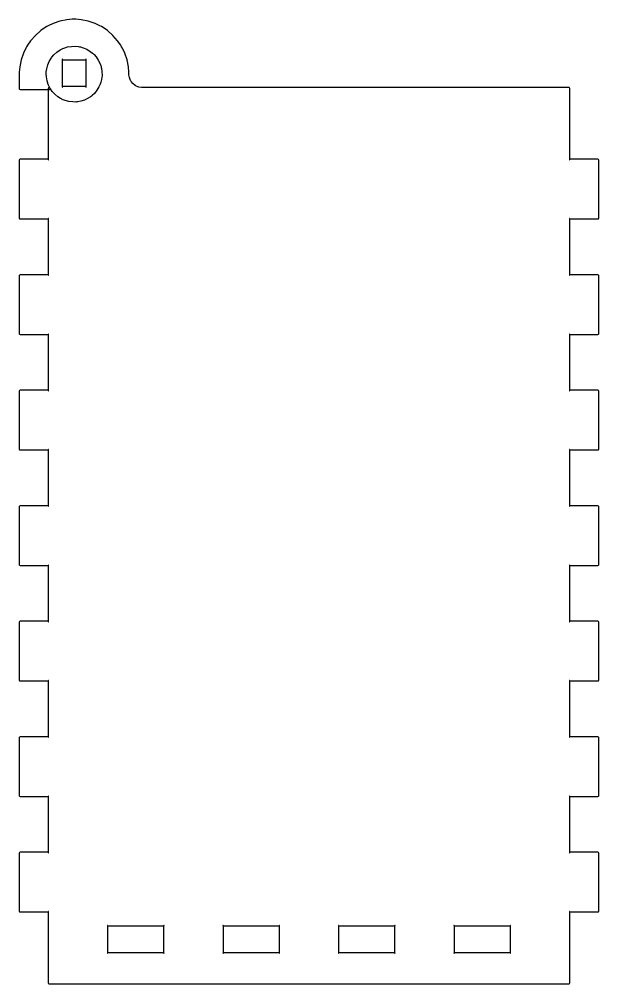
# Model space of a CAD drawing. Extents: x -1 to 239, y 10 to 330.
# Drawn here: x 121.7 to 181.9, y 21.7 to 121.9 of the extents above; entities that cross this region are included whole.
import ezdxf

# ---------------------------------------------------------------- set-up
doc = ezdxf.new("R2010")
doc.units = 0

msp = doc.modelspace()

# ---------------------------------------------------------------- linework, layer by layer
for p, q in [((125.217842, 121.467221), (124.709843, 121.230221)), ((125.921841, 121.707221), (125.217842, 121.467221)), ((126.65284, 121.852221), (125.921841, 121.707221)), ((127.21084, 121.90022), (126.65284, 121.852221)), ((127.39784, 121.90022), (127.21084, 121.90022)), ((127.583839, 121.90022), (127.39784, 121.90022)), ((128.141838, 121.852221), (127.583839, 121.90022)), ((128.872838, 121.707221), (128.141838, 121.852221)), ((129.576837, 121.467221), (128.872838, 121.707221)), ((130.084836, 121.230221), (129.576837, 121.467221)), ((123.926844, 120.722222), (123.368844, 120.231223)), ((124.386843, 121.044222), (123.926844, 120.722222)), ((124.548843, 121.136221), (124.386843, 121.044222)), ((124.709843, 121.230221), (124.548843, 121.136221)), ((130.246836, 121.136221), (130.084836, 121.230221)), ((130.405836, 121.044222), (130.246836, 121.136221)), ((130.866835, 120.722222), (130.405836, 121.044222)), ((131.425834, 120.231223), (130.866835, 120.722222)), ((122.877845, 119.673224), (122.555846, 119.213224)), ((123.368844, 120.231223), (122.877845, 119.673224)), ((131.916834, 119.673224), (131.425834, 120.231223)), ((132.238833, 119.213224), (131.916834, 119.673224)), ((122.132846, 118.382225), (121.892846, 117.677226)), ((122.369846, 118.890224), (122.132846, 118.382225)), ((122.463846, 119.052224), (122.369846, 118.890224)), ((122.555846, 119.213224), (122.463846, 119.052224)), ((125.299842, 118.204225), (125.604842, 118.482225)), ((125.604842, 118.482225), (125.946841, 118.714225)), ((125.946841, 118.714225), (126.223841, 118.857224)), ((126.223841, 118.857224), (126.320841, 118.894225)), ((126.320841, 118.894225), (126.415841, 118.933224)), ((126.415841, 118.933224), (126.71484, 119.021224)), ((126.71484, 119.021224), (127.12084, 119.090224)), ((127.12084, 119.090224), (127.534839, 119.100224)), ((127.534839, 119.100224), (127.844839, 119.070224)), ((127.844839, 119.070224), (127.946839, 119.050224)), ((127.946839, 119.050224), (128.046839, 119.031224)), ((128.046839, 119.031224), (128.345838, 118.943224)), ((128.345838, 118.943224), (128.726838, 118.780224)), ((128.726838, 118.780224), (129.077837, 118.565225)), ((129.077837, 118.565225), (129.322837, 118.372225)), ((129.322837, 118.372225), (129.398837, 118.300225)), ((129.398837, 118.300225), (129.473837, 118.230225)), ((132.332833, 119.052224), (132.238833, 119.213224)), ((132.424833, 118.890224), (132.332833, 119.052224)), ((132.661833, 118.382225), (132.424833, 118.890224)), ((132.901833, 117.677226), (132.661833, 118.382225)), ((121.892846, 117.677226), (121.747847, 116.947227)), ((124.656843, 117.151227), (124.819843, 117.530226)), ((124.819843, 117.530226), (124.975842, 117.800226)), ((124.975842, 117.800226), (125.035843, 117.884226)), ((125.035843, 117.884226), (125.095843, 117.968226)), ((125.095843, 117.968226), (125.299842, 118.204225)), ((126.160841, 117.740226), (126.156841, 117.718226)), ((126.156841, 117.718226), (126.187841, 117.703226)), ((126.183841, 117.745226), (126.160841, 117.740226)), ((126.198841, 117.713226), (126.183841, 117.745226)), ((126.187841, 117.703226), (126.198841, 117.703226)), ((126.198841, 117.703226), (126.198841, 117.713226)), ((126.198841, 114.90223), (126.198841, 117.703226)), ((126.198841, 117.703226), (127.39784, 117.703226)), ((127.39784, 117.703226), (128.596838, 117.703226)), ((127.39784, 117.703226), (127.39784, 117.703226)), ((128.610838, 117.745226), (128.596838, 117.713226)), ((128.596838, 117.713226), (128.596838, 117.703226)), ((128.596838, 117.703226), (128.606838, 117.703226)), ((128.596838, 117.703226), (128.596838, 114.90223)), ((128.606838, 117.703226), (128.638838, 117.718226)), ((128.633838, 117.740226), (128.610838, 117.745226)), ((128.638838, 117.718226), (128.633838, 117.740226)), ((129.473837, 118.230225), (129.677837, 117.995225)), ((129.677837, 117.995225), (129.908836, 117.653226)), ((129.908836, 117.653226), (130.089836, 117.281227)), ((130.089836, 117.281227), (130.191836, 116.986227)), ((133.046832, 116.947227), (132.901833, 117.677226)), ((121.747847, 116.947227), (121.699847, 116.389228)), ((121.699847, 116.389228), (121.699847, 116.202228)), ((124.495843, 116.237228), (124.501843, 116.339228)), ((124.510843, 115.926228), (124.495843, 116.237228)), ((124.501843, 116.339228), (124.505843, 116.443228)), ((124.505843, 116.443228), (124.549843, 116.751227)), ((124.549843, 116.751227), (124.656843, 117.151227)), ((130.191836, 116.986227), (130.215836, 116.885227)), ((130.215836, 116.885227), (130.239836, 116.786227)), ((130.239836, 116.786227), (130.283836, 116.477227)), ((130.283836, 116.477227), (130.293836, 116.064228)), ((133.095832, 116.389228), (133.046832, 116.947227)), ((133.095832, 116.202228), (133.095832, 116.389228)), ((121.699847, 116.202228), (121.699847, 114.70323)), ((124.579843, 115.518229), (124.510843, 115.926228)), ((124.703843, 115.125229), (124.579843, 115.518229)), ((130.138836, 115.254229), (130.104836, 115.157229)), ((130.171836, 115.351229), (130.138836, 115.254229)), ((130.244836, 115.655229), (130.171836, 115.351229)), ((130.293836, 116.064228), (130.244836, 115.655229)), ((133.095832, 116.112228), (133.095832, 116.202228)), ((133.142832, 115.841228), (133.095832, 116.112228)), ((133.251832, 115.556229), (133.142832, 115.841228)), ((133.283832, 115.502229), (133.251832, 115.556229)), ((133.313832, 115.449229), (133.283832, 115.502229)), ((133.505832, 115.212229), (133.313832, 115.449229)), ((121.699847, 114.70323), (121.699847, 114.68623)), ((121.699847, 114.68623), (121.728847, 114.63223)), ((121.728847, 114.63223), (121.782847, 114.60223)), ((121.782847, 114.60223), (121.800846, 114.60223)), ((121.800846, 114.60223), (124.800843, 114.60223)), ((124.728843, 114.773229), (124.699843, 114.72023)), ((124.699843, 114.72023), (124.699843, 114.70323)), ((124.699843, 114.70323), (124.699843, 107.351239)), ((124.833843, 114.84223), (124.703843, 115.125229)), ((124.782843, 114.80223), (124.728843, 114.773229)), ((124.800843, 114.80223), (124.782843, 114.80223)), ((124.819843, 114.80223), (124.800843, 114.80223)), ((124.800843, 114.60223), (124.812843, 114.60223)), ((124.812843, 114.60223), (124.845843, 114.61423)), ((124.881843, 114.76023), (124.819843, 114.80223)), ((124.885843, 114.752229), (124.833843, 114.84223)), ((124.845843, 114.61423), (124.849843, 114.61623)), ((124.849843, 114.61623), (124.852843, 114.61823)), ((124.852843, 114.61823), (124.882843, 114.64923)), ((124.885843, 114.752229), (124.881843, 114.76023)), ((124.882843, 114.64923), (124.885843, 114.65123)), ((124.887843, 114.74923), (124.885843, 114.752229)), ((124.936843, 114.66423), (124.885843, 114.752229)), ((124.885843, 114.65123), (124.887843, 114.65623)), ((124.899843, 114.71523), (124.887843, 114.74923)), ((124.887843, 114.65623), (124.899843, 114.69123)), ((124.899843, 114.70323), (124.899843, 114.71523)), ((124.899843, 114.69123), (124.899843, 114.70323)), ((125.117842, 114.40923), (124.936843, 114.66423)), ((125.395842, 114.104231), (125.117842, 114.40923)), ((126.187841, 114.90223), (126.156841, 114.888229)), ((126.156841, 114.888229), (126.160841, 114.865229)), ((126.160841, 114.865229), (126.183841, 114.861229)), ((126.183841, 114.861229), (126.198841, 114.893229)), ((126.198841, 114.90223), (126.187841, 114.90223)), ((128.596838, 114.90223), (126.198841, 114.90223)), ((126.198841, 114.893229), (126.198841, 114.90223)), ((128.596838, 114.90223), (128.596838, 114.893229)), ((128.606838, 114.90223), (128.596838, 114.90223)), ((128.596838, 114.893229), (128.610838, 114.861229)), ((128.638838, 114.888229), (128.606838, 114.90223)), ((128.610838, 114.861229), (128.633838, 114.865229)), ((128.633838, 114.865229), (128.638838, 114.888229)), ((129.759837, 114.52023), (129.496837, 114.20223)), ((129.974836, 114.873229), (129.759837, 114.52023)), ((130.104836, 115.157229), (129.974836, 114.873229)), ((133.742831, 115.021229), (133.505832, 115.212229)), ((133.796831, 114.989229), (133.742831, 115.021229)), ((133.848831, 114.959229), (133.796831, 114.989229)), ((134.132831, 114.850229), (133.848831, 114.959229)), ((134.405831, 114.80223), (134.132831, 114.850229)), ((134.496831, 114.80223), (134.405831, 114.80223)), ((178.799775, 114.80223), (134.496831, 114.80223)), ((178.816775, 114.80223), (178.799775, 114.80223)), ((178.870775, 114.773229), (178.816775, 114.80223)), ((178.899775, 114.72023), (178.870775, 114.773229)), ((178.899775, 114.70323), (178.899775, 114.72023)), ((178.899775, 107.351239), (178.899775, 114.70323)), ((125.713842, 113.841231), (125.395842, 114.104231)), ((125.977841, 113.673231), (125.713842, 113.841231)), ((126.069841, 113.625231), (125.977841, 113.673231)), ((126.160841, 113.578231), (126.069841, 113.625231)), ((126.449841, 113.462231), (126.160841, 113.578231)), ((126.84784, 113.355231), (126.449841, 113.462231)), ((127.25784, 113.307231), (126.84784, 113.355231)), ((127.569839, 113.305231), (127.25784, 113.307231)), ((127.673839, 113.315231), (127.569839, 113.305231)), ((127.775839, 113.326231), (127.673839, 113.315231)), ((128.082839, 113.385231), (127.775839, 113.326231)), ((128.475838, 113.510231), (128.082839, 113.385231)), ((128.845838, 113.691231), (128.475838, 113.510231)), ((129.109837, 113.859231), (128.845838, 113.691231)), ((129.190837, 113.923231), (129.109837, 113.859231)), ((129.270837, 113.987231), (129.190837, 113.923231)), ((129.496837, 114.20223), (129.270837, 113.987231)), ((121.728847, 107.322239), (121.699847, 107.269239)), ((121.699847, 107.269239), (121.699847, 107.251239)), ((121.699847, 107.251239), (121.699847, 101.251247)), ((121.782847, 107.351239), (121.728847, 107.322239)), ((121.800846, 107.351239), (121.782847, 107.351239)), ((124.699843, 107.351239), (121.800846, 107.351239)), ((124.699843, 107.351239), (124.699843, 107.341239)), ((124.709843, 107.351239), (124.699843, 107.351239)), ((124.699843, 107.341239), (124.713843, 107.309239)), ((124.741843, 107.337239), (124.709843, 107.351239)), ((124.713843, 107.309239), (124.736843, 107.313239)), ((124.736843, 107.313239), (124.741843, 107.337239)), ((178.888775, 107.351239), (178.856775, 107.337239)), ((178.856775, 107.337239), (178.862775, 107.313239)), ((178.862775, 107.313239), (178.883775, 107.309239)), ((178.883775, 107.309239), (178.899775, 107.341239)), ((178.899775, 107.351239), (178.888775, 107.351239)), ((181.800771, 107.351239), (178.899775, 107.351239)), ((178.899775, 107.341239), (178.899775, 107.351239)), ((181.816771, 107.351239), (181.800771, 107.351239)), ((181.870771, 107.322239), (181.816771, 107.351239)), ((181.899771, 107.269239), (181.870771, 107.322239)), ((181.899771, 107.251239), (181.899771, 107.269239)), ((181.899771, 101.251247), (181.899771, 107.251239)), ((121.699847, 101.251247), (121.699847, 101.235247)), ((121.699847, 101.235247), (121.728847, 101.181247)), ((181.870771, 101.181247), (181.899771, 101.235247)), ((181.899771, 101.235247), (181.899771, 101.251247)), ((121.728847, 101.181247), (121.782847, 101.151247)), ((121.782847, 101.151247), (121.800846, 101.151247)), ((121.800846, 101.151247), (124.699843, 101.151247)), ((124.713843, 101.194247), (124.699843, 101.162247)), ((124.699843, 101.162247), (124.699843, 101.151247)), ((124.699843, 101.151247), (124.709843, 101.151247)), ((124.699843, 101.151247), (124.699843, 95.350754)), ((124.709843, 101.151247), (124.741843, 101.166247)), ((124.736843, 101.189247), (124.713843, 101.194247)), ((124.741843, 101.166247), (124.736843, 101.189247)), ((178.862775, 101.189247), (178.856775, 101.166247)), ((178.856775, 101.166247), (178.888775, 101.151247)), ((178.883775, 101.194247), (178.862775, 101.189247)), ((178.899775, 101.162247), (178.883775, 101.194247)), ((178.888775, 101.151247), (178.899775, 101.151247)), ((178.899775, 101.151247), (178.899775, 101.162247)), ((178.899775, 95.350754), (178.899775, 101.151247)), ((178.899775, 101.151247), (181.800771, 101.151247)), ((181.800771, 101.151247), (181.816771, 101.151247)), ((181.816771, 101.151247), (181.870771, 101.181247)), ((121.728847, 95.321854), (121.699847, 95.269654)), ((121.699847, 95.269654), (121.699847, 95.251654)), ((121.699847, 95.251654), (121.699847, 89.251662)), ((121.782847, 95.350754), (121.728847, 95.321854)), ((121.800846, 95.350754), (121.782847, 95.350754)), ((124.699843, 95.350754), (121.800846, 95.350754)), ((124.699843, 95.350754), (124.699843, 95.341254)), ((124.709843, 95.350754), (124.699843, 95.350754)), ((124.699843, 95.341254), (124.713843, 95.309554)), ((124.741843, 95.337054), (124.709843, 95.350754)), ((124.713843, 95.309554), (124.736843, 95.313754)), ((124.736843, 95.313754), (124.741843, 95.337054)), ((178.888775, 95.350754), (178.856775, 95.337054)), ((178.856775, 95.337054), (178.862775, 95.313754)), ((178.862775, 95.313754), (178.883775, 95.309554)), ((178.883775, 95.309554), (178.899775, 95.341254)), ((178.899775, 95.350754), (178.888775, 95.350754)), ((181.800771, 95.350754), (178.899775, 95.350754)), ((178.899775, 95.341254), (178.899775, 95.350754)), ((181.816771, 95.350754), (181.800771, 95.350754)), ((181.870771, 95.321854), (181.816771, 95.350754)), ((181.899771, 95.269654), (181.870771, 95.321854)), ((181.899771, 95.251654), (181.899771, 95.269654)), ((181.899771, 89.251662), (181.899771, 95.251654)), ((121.699847, 89.251662), (121.699847, 89.235062)), ((121.699847, 89.235062), (121.728847, 89.181462)), ((121.728847, 89.181462), (121.782847, 89.151062)), ((124.713843, 89.193762), (124.699843, 89.162062)), ((124.736843, 89.189562), (124.713843, 89.193762)), ((124.741843, 89.166262), (124.736843, 89.189562)), ((178.862775, 89.189562), (178.856775, 89.166262)), ((178.883775, 89.193762), (178.862775, 89.189562)), ((178.899775, 89.162062), (178.883775, 89.193762)), ((181.816771, 89.151062), (181.870771, 89.181462)), ((181.870771, 89.181462), (181.899771, 89.235062)), ((181.899771, 89.235062), (181.899771, 89.251662)), ((121.782847, 89.151062), (121.800846, 89.151062)), ((121.800846, 89.151062), (124.699843, 89.151062)), ((124.699843, 89.162062), (124.699843, 89.151062)), ((124.699843, 89.151062), (124.709843, 89.151062)), ((124.699843, 89.151062), (124.699843, 83.351069)), ((124.709843, 89.151062), (124.741843, 89.166262)), ((178.856775, 89.166262), (178.888775, 89.151062)), ((178.888775, 89.151062), (178.899775, 89.151062)), ((178.899775, 89.151062), (178.899775, 89.162062)), ((178.899775, 83.351069), (178.899775, 89.151062)), ((178.899775, 89.151062), (181.800771, 89.151062)), ((181.800771, 89.151062), (181.816771, 89.151062)), ((121.728847, 83.322169), (121.699847, 83.269569)), ((121.699847, 83.269569), (121.699847, 83.251569)), ((121.699847, 83.251569), (121.699847, 77.251577)), ((121.782847, 83.351069), (121.728847, 83.322169)), ((121.800846, 83.351069), (121.782847, 83.351069)), ((124.699843, 83.351069), (121.800846, 83.351069)), ((124.699843, 83.351069), (124.699843, 83.341169)), ((124.709843, 83.351069), (124.699843, 83.351069)), ((124.699843, 83.341169), (124.713843, 83.309469)), ((124.741843, 83.336969), (124.709843, 83.351069)), ((124.713843, 83.309469), (124.736843, 83.313669)), ((124.736843, 83.313669), (124.741843, 83.336969)), ((178.888775, 83.351069), (178.856775, 83.336969)), ((178.856775, 83.336969), (178.862775, 83.313669)), ((178.862775, 83.313669), (178.883775, 83.309469)), ((178.883775, 83.309469), (178.899775, 83.341169)), ((178.899775, 83.351069), (178.888775, 83.351069)), ((181.800771, 83.351069), (178.899775, 83.351069)), ((178.899775, 83.341169), (178.899775, 83.351069)), ((181.816771, 83.351069), (181.800771, 83.351069)), ((181.870771, 83.322169), (181.816771, 83.351069)), ((181.899771, 83.269569), (181.870771, 83.322169)), ((181.899771, 83.251569), (181.899771, 83.269569)), ((181.899771, 77.251577), (181.899771, 83.251569)), ((121.699847, 77.251577), (121.699847, 77.235377)), ((121.699847, 77.235377), (121.728847, 77.181377)), ((121.728847, 77.181377), (121.782847, 77.150977)), ((124.713843, 77.193677), (124.699843, 77.162277)), ((124.699843, 77.162277), (124.699843, 77.150977)), ((124.709843, 77.150977), (124.741843, 77.166177)), ((124.736843, 77.189777), (124.713843, 77.193677)), ((124.741843, 77.166177), (124.736843, 77.189777)), ((178.862775, 77.189777), (178.856775, 77.166177)), ((178.856775, 77.166177), (178.888775, 77.150977)), ((178.883775, 77.193677), (178.862775, 77.189777)), ((178.899775, 77.162277), (178.883775, 77.193677)), ((178.899775, 77.150977), (178.899775, 77.162277)), ((181.816771, 77.150977), (181.870771, 77.181377)), ((181.870771, 77.181377), (181.899771, 77.235377)), ((181.899771, 77.235377), (181.899771, 77.251577)), ((121.782847, 77.150977), (121.800846, 77.150977)), ((121.800846, 77.150977), (124.699843, 77.150977)), ((124.699843, 77.150977), (124.709843, 77.150977)), ((124.699843, 77.150977), (124.699843, 71.350984)), ((178.888775, 77.150977), (178.899775, 77.150977)), ((178.899775, 71.350984), (178.899775, 77.150977)), ((178.899775, 77.150977), (181.800771, 77.150977)), ((181.800771, 77.150977), (181.816771, 77.150977)), ((121.728847, 71.322084), (121.699847, 71.269484)), ((121.699847, 71.269484), (121.699847, 71.251884)), ((121.699847, 71.251884), (121.699847, 65.251792)), ((121.782847, 71.350984), (121.728847, 71.322084)), ((121.800846, 71.350984), (121.782847, 71.350984)), ((124.699843, 71.350984), (121.800846, 71.350984)), ((124.699843, 71.350984), (124.699843, 71.341484)), ((124.709843, 71.350984), (124.699843, 71.350984)), ((124.699843, 71.341484), (124.713843, 71.309684)), ((124.741843, 71.337284), (124.709843, 71.350984)), ((124.713843, 71.309684), (124.736843, 71.313584)), ((124.736843, 71.313584), (124.741843, 71.337284)), ((178.888775, 71.350984), (178.856775, 71.337284)), ((178.856775, 71.337284), (178.862775, 71.313584)), ((178.862775, 71.313584), (178.883775, 71.309684)), ((178.883775, 71.309684), (178.899775, 71.341484)), ((178.899775, 71.350984), (178.888775, 71.350984)), ((181.800771, 71.350984), (178.899775, 71.350984)), ((178.899775, 71.341484), (178.899775, 71.350984)), ((181.816771, 71.350984), (181.800771, 71.350984)), ((181.870771, 71.322084), (181.816771, 71.350984)), ((181.899771, 71.269484), (181.870771, 71.322084)), ((181.899771, 71.251884), (181.899771, 71.269484)), ((181.899771, 65.251792), (181.899771, 71.251884)), ((121.699847, 65.251792), (121.699847, 65.235292)), ((121.699847, 65.235292), (121.728847, 65.181592)), ((121.728847, 65.181592), (121.782847, 65.151292)), ((121.782847, 65.151292), (121.800846, 65.151292)), ((121.800846, 65.151292), (124.699843, 65.151292)), ((124.713843, 65.193992), (124.699843, 65.162192)), ((124.699843, 65.162192), (124.699843, 65.151292)), ((124.699843, 65.151292), (124.709843, 65.151292)), ((124.699843, 65.151292), (124.699843, 59.350899)), ((124.709843, 65.151292), (124.741843, 65.166492)), ((124.736843, 65.189792), (124.713843, 65.193992)), ((124.741843, 65.166492), (124.736843, 65.189792)), ((178.862775, 65.189792), (178.856775, 65.166492)), ((178.856775, 65.166492), (178.888775, 65.151292)), ((178.883775, 65.193992), (178.862775, 65.189792)), ((178.899775, 65.162192), (178.883775, 65.193992)), ((178.888775, 65.151292), (178.899775, 65.151292)), ((178.899775, 65.151292), (178.899775, 65.162192)), ((178.899775, 59.350899), (178.899775, 65.151292)), ((178.899775, 65.151292), (181.800771, 65.151292)), ((181.800771, 65.151292), (181.816771, 65.151292)), ((181.816771, 65.151292), (181.870771, 65.181592)), ((181.870771, 65.181592), (181.899771, 65.235292)), ((181.899771, 65.235292), (181.899771, 65.251792)), ((121.728847, 59.321999), (121.699847, 59.268399)), ((121.699847, 59.268399), (121.699847, 59.2504)), ((121.699847, 59.2504), (121.699847, 53.251807)), ((121.782847, 59.350899), (121.728847, 59.321999)), ((121.800846, 59.350899), (121.782847, 59.350899)), ((124.699843, 59.350899), (121.800846, 59.350899)), ((124.699843, 59.350899), (124.699843, 59.341399)), ((124.709843, 59.350899), (124.699843, 59.350899)), ((124.699843, 59.341399), (124.713843, 59.3097)), ((124.741843, 59.337199), (124.709843, 59.350899)), ((124.713843, 59.3097), (124.736843, 59.3139)), ((124.736843, 59.3139), (124.741843, 59.337199)), ((178.888775, 59.350899), (178.856775, 59.337199)), ((178.856775, 59.337199), (178.862775, 59.3139)), ((178.862775, 59.3139), (178.883775, 59.3097)), ((178.883775, 59.3097), (178.899775, 59.341399)), ((178.899775, 59.350899), (178.888775, 59.350899)), ((181.800771, 59.350899), (178.899775, 59.350899)), ((178.899775, 59.341399), (178.899775, 59.350899)), ((181.816771, 59.350899), (181.800771, 59.350899)), ((181.870771, 59.321999), (181.816771, 59.350899)), ((181.899771, 59.268399), (181.870771, 59.321999)), ((181.899771, 59.2504), (181.899771, 59.268399)), ((181.899771, 53.251807), (181.899771, 59.2504)), ((121.699847, 53.251807), (121.699847, 53.235207)), ((121.699847, 53.235207), (121.728847, 53.181607)), ((121.728847, 53.181607), (121.782847, 53.151207)), ((121.782847, 53.151207), (121.800846, 53.151207)), ((121.800846, 53.151207), (124.699843, 53.151207)), ((124.713843, 53.193907), (124.699843, 53.162207)), ((124.699843, 53.162207), (124.699843, 53.151207)), ((124.699843, 53.151207), (124.709843, 53.151207)), ((124.699843, 53.151207), (124.699843, 47.351214)), ((124.709843, 53.151207), (124.741843, 53.166407)), ((124.736843, 53.189707), (124.713843, 53.193907)), ((124.741843, 53.166407), (124.736843, 53.189707)), ((178.862775, 53.189707), (178.856775, 53.166407)), ((178.856775, 53.166407), (178.888775, 53.151207)), ((178.883775, 53.193907), (178.862775, 53.189707)), ((178.899775, 53.162207), (178.883775, 53.193907)), ((178.888775, 53.151207), (178.899775, 53.151207)), ((178.899775, 53.151207), (178.899775, 53.162207)), ((178.899775, 47.351214), (178.899775, 53.151207)), ((178.899775, 53.151207), (181.800771, 53.151207)), ((181.800771, 53.151207), (181.816771, 53.151207)), ((181.816771, 53.151207), (181.870771, 53.181607)), ((181.870771, 53.181607), (181.899771, 53.235207)), ((181.899771, 53.235207), (181.899771, 53.251807)), ((121.728847, 47.322315), (121.699847, 47.269715)), ((121.699847, 47.269715), (121.699847, 47.251715)), ((121.699847, 47.251715), (121.699847, 41.252022)), ((121.782847, 47.351214), (121.728847, 47.322315)), ((121.800846, 47.351214), (121.782847, 47.351214)), ((124.699843, 47.351214), (121.800846, 47.351214)), ((124.699843, 47.351214), (124.699843, 47.341314)), ((124.709843, 47.351214), (124.699843, 47.351214)), ((124.699843, 47.341314), (124.713843, 47.309615)), ((124.741843, 47.337415), (124.709843, 47.351214)), ((124.713843, 47.309615), (124.736843, 47.313815)), ((124.736843, 47.313815), (124.741843, 47.337415)), ((178.888775, 47.351214), (178.856775, 47.337415)), ((178.856775, 47.337415), (178.862775, 47.313815)), ((178.862775, 47.313815), (178.883775, 47.309615)), ((178.883775, 47.309615), (178.899775, 47.341314)), ((178.899775, 47.351214), (178.888775, 47.351214)), ((181.800771, 47.351214), (178.899775, 47.351214)), ((178.899775, 47.341314), (178.899775, 47.351214)), ((181.816771, 47.351214), (181.800771, 47.351214)), ((181.870771, 47.322315), (181.816771, 47.351214)), ((181.899771, 47.269715), (181.870771, 47.322315)), ((181.899771, 47.251715), (181.899771, 47.269715)), ((181.899771, 41.252022), (181.899771, 47.251715)), ((121.699847, 41.252022), (121.699847, 41.235422)), ((121.699847, 41.235422), (121.728847, 41.181522)), ((121.728847, 41.181522), (121.782847, 41.151122)), ((121.782847, 41.151122), (121.800846, 41.151122)), ((121.800846, 41.151122), (124.699843, 41.151122)), ((124.713843, 41.194222), (124.699843, 41.162422)), ((124.699843, 41.162422), (124.699843, 41.151122)), ((124.699843, 41.151122), (124.709843, 41.151122)), ((124.699843, 41.151122), (124.699843, 35.35113)), ((124.709843, 41.151122), (124.741843, 41.166322)), ((124.736843, 41.189922), (124.713843, 41.194222)), ((124.741843, 41.166322), (124.736843, 41.189922)), ((178.862775, 41.189922), (178.856775, 41.166322)), ((178.856775, 41.166322), (178.888775, 41.151122)), ((178.883775, 41.194222), (178.862775, 41.189922)), ((178.899775, 41.162422), (178.883775, 41.194222)), ((178.888775, 41.151122), (178.899775, 41.151122)), ((178.899775, 41.151122), (178.899775, 41.162422)), ((178.899775, 35.35113), (178.899775, 41.151122)), ((178.899775, 41.151122), (181.800771, 41.151122)), ((181.800771, 41.151122), (181.816771, 41.151122)), ((181.816771, 41.151122), (181.870771, 41.181522)), ((181.870771, 41.181522), (181.899771, 41.235422)), ((181.899771, 41.235422), (181.899771, 41.252022)), ((121.728847, 35.32223), (121.699847, 35.26983)), ((121.699847, 35.26983), (121.699847, 35.25193)), ((121.699847, 35.25193), (121.699847, 29.250637)), ((121.782847, 35.35113), (121.728847, 35.32223)), ((121.800846, 35.35113), (121.782847, 35.35113)), ((124.699843, 35.35113), (121.800846, 35.35113)), ((124.699843, 35.35113), (124.699843, 35.34163)), ((124.709843, 35.35113), (124.699843, 35.35113)), ((124.699843, 35.34163), (124.713843, 35.30983)), ((124.741843, 35.33733), (124.709843, 35.35113)), ((124.713843, 35.30983), (124.736843, 35.31413)), ((124.736843, 35.31413), (124.741843, 35.33733)), ((178.888775, 35.35113), (178.856775, 35.33733)), ((178.856775, 35.33733), (178.862775, 35.31413)), ((178.862775, 35.31413), (178.883775, 35.30983)), ((178.883775, 35.30983), (178.899775, 35.34163)), ((178.899775, 35.35113), (178.888775, 35.35113)), ((181.800771, 35.35113), (178.899775, 35.35113)), ((178.899775, 35.34163), (178.899775, 35.35113)), ((181.816771, 35.35113), (181.800771, 35.35113)), ((181.870771, 35.32223), (181.816771, 35.35113)), ((181.899771, 35.26983), (181.870771, 35.32223)), ((181.899771, 35.25193), (181.899771, 35.26983)), ((181.899771, 29.250637), (181.899771, 35.25193)), ((121.699847, 29.250637), (121.699847, 29.234037)), ((121.699847, 29.234037), (121.728847, 29.181737)), ((121.728847, 29.181737), (121.782847, 29.151337)), ((121.782847, 29.151337), (121.800846, 29.151337)), ((121.800846, 29.151337), (124.699843, 29.151337)), ((124.713843, 29.194037), (124.699843, 29.162438)), ((124.699843, 29.162438), (124.699843, 29.151337)), ((124.699843, 29.151337), (124.709843, 29.151337)), ((124.699843, 29.151337), (124.699843, 21.800947)), ((124.709843, 29.151337), (124.741843, 29.166538)), ((124.736843, 29.188537), (124.713843, 29.194037)), ((124.741843, 29.166538), (124.736843, 29.188537)), ((178.862775, 29.188537), (178.856775, 29.166538)), ((178.856775, 29.166538), (178.888775, 29.151337)), ((178.883775, 29.194037), (178.862775, 29.188537)), ((178.899775, 29.162438), (178.883775, 29.194037)), ((178.888775, 29.151337), (178.899775, 29.151337)), ((178.899775, 29.151337), (178.899775, 29.162438)), ((178.899775, 21.800947), (178.899775, 29.151337)), ((178.899775, 29.151337), (181.800771, 29.151337)), ((181.800771, 29.151337), (181.816771, 29.151337)), ((181.816771, 29.151337), (181.870771, 29.181737)), ((181.870771, 29.181737), (181.899771, 29.234037)), ((181.899771, 29.234037), (181.899771, 29.250637)), ((130.862835, 27.738839), (130.856835, 27.715439)), ((130.856835, 27.715439), (130.888835, 27.700239)), ((130.884835, 27.743039), (130.862835, 27.738839)), ((130.899835, 27.711339), (130.884835, 27.743039)), ((130.888835, 27.700239), (130.899835, 27.700239)), ((130.899835, 27.700239), (130.899835, 27.711339)), ((130.899835, 24.900143), (130.899835, 27.700239)), ((130.899835, 27.700239), (136.699828, 27.700239)), ((136.713828, 27.743039), (136.699828, 27.711339)), ((136.699828, 27.711339), (136.699828, 27.700239)), ((136.699828, 27.700239), (136.709828, 27.700239)), ((136.699828, 27.700239), (136.699828, 24.900143)), ((136.709828, 27.700239), (136.740828, 27.715439)), ((136.736828, 27.738839), (136.713828, 27.743039)), ((136.740828, 27.715439), (136.736828, 27.738839)), ((142.86082, 27.738839), (142.85682, 27.715439)), ((142.85682, 27.715439), (142.88882, 27.700239)), ((142.88482, 27.743039), (142.86082, 27.738839)), ((142.89982, 27.711339), (142.88482, 27.743039)), ((142.88882, 27.700239), (142.89982, 27.700239)), ((142.89982, 27.700239), (142.89982, 27.711339)), ((142.89982, 24.900143), (142.89982, 27.700239)), ((142.89982, 27.700239), (148.699813, 27.700239)), ((148.713813, 27.743039), (148.699813, 27.711339)), ((148.699813, 27.711339), (148.699813, 27.700239)), ((148.699813, 27.700239), (148.709813, 27.700239)), ((148.699813, 27.700239), (148.699813, 24.900143)), ((148.709813, 27.700239), (148.740813, 27.715439)), ((148.736813, 27.738839), (148.713813, 27.743039)), ((148.740813, 27.715439), (148.736813, 27.738839)), ((154.861805, 27.738839), (154.856805, 27.715439)), ((154.856805, 27.715439), (154.888805, 27.700239)), ((154.884805, 27.743039), (154.861805, 27.738839)), ((154.899805, 27.711339), (154.884805, 27.743039)), ((154.888805, 27.700239), (154.899805, 27.700239)), ((154.899805, 27.700239), (154.899805, 27.711339)), ((154.899805, 24.900143), (154.899805, 27.700239)), ((154.899805, 27.700239), (160.699798, 27.700239)), ((160.713797, 27.743039), (160.699798, 27.711339)), ((160.699798, 27.711339), (160.699798, 27.700239)), ((160.699798, 27.700239), (160.709798, 27.700239)), ((160.699798, 27.700239), (160.699798, 24.900143)), ((160.709798, 27.700239), (160.740797, 27.715439)), ((160.736797, 27.738839), (160.713797, 27.743039)), ((160.740797, 27.715439), (160.736797, 27.738839)), ((166.86179, 27.738839), (166.85679, 27.715439)), ((166.85679, 27.715439), (166.88879, 27.700239)), ((166.88479, 27.743039), (166.86179, 27.738839)), ((166.89979, 27.711339), (166.88479, 27.743039)), ((166.88879, 27.700239), (166.89979, 27.700239)), ((166.89979, 27.700239), (166.89979, 27.711339)), ((166.89979, 24.900143), (166.89979, 27.700239)), ((166.89979, 27.700239), (172.699782, 27.700239)), ((172.713782, 27.743039), (172.699782, 27.711339)), ((172.699782, 27.711339), (172.699782, 27.700239)), ((172.699782, 27.700239), (172.708782, 27.700239)), ((172.699782, 27.700239), (172.699782, 24.900143)), ((172.708782, 27.700239), (172.740782, 27.715439)), ((172.736782, 27.738839), (172.713782, 27.743039)), ((172.740782, 27.715439), (172.736782, 27.738839)), ((130.888835, 24.900143), (130.856835, 24.886343)), ((130.856835, 24.886343), (130.862835, 24.862943)), ((130.862835, 24.862943), (130.884835, 24.858743)), ((130.884835, 24.858743), (130.899835, 24.890443)), ((130.899835, 24.900143), (130.888835, 24.900143)), ((133.800831, 24.900143), (130.899835, 24.900143)), ((130.899835, 24.890443), (130.899835, 24.900143)), ((136.699828, 24.900143), (133.800831, 24.900143)), ((133.800831, 24.900143), (133.800831, 24.900143)), ((136.699828, 24.900143), (136.699828, 24.890443)), ((136.709828, 24.900143), (136.699828, 24.900143)), ((136.699828, 24.890443), (136.713828, 24.858743)), ((136.740828, 24.886343), (136.709828, 24.900143)), ((136.713828, 24.858743), (136.736828, 24.862943)), ((136.736828, 24.862943), (136.740828, 24.886343)), ((142.88882, 24.900143), (142.85682, 24.886343)), ((142.85682, 24.886343), (142.86082, 24.862943)), ((142.86082, 24.862943), (142.88482, 24.858743)), ((142.88482, 24.858743), (142.89982, 24.890443)), ((142.89982, 24.900143), (142.88882, 24.900143)), ((145.798816, 24.900143), (142.89982, 24.900143)), ((142.89982, 24.890443), (142.89982, 24.900143)), ((148.699813, 24.900143), (145.798816, 24.900143)), ((145.798816, 24.900143), (145.798816, 24.900143)), ((148.699813, 24.900143), (148.699813, 24.890443)), ((148.709813, 24.900143), (148.699813, 24.900143)), ((148.699813, 24.890443), (148.713813, 24.858743)), ((148.740813, 24.886343), (148.709813, 24.900143)), ((148.713813, 24.858743), (148.736813, 24.862943)), ((148.736813, 24.862943), (148.740813, 24.886343)), ((154.888805, 24.900143), (154.856805, 24.886343)), ((154.856805, 24.886343), (154.861805, 24.862943)), ((154.861805, 24.862943), (154.884805, 24.858743)), ((154.884805, 24.858743), (154.899805, 24.890443)), ((154.899805, 24.900143), (154.888805, 24.900143)), ((157.800801, 24.900143), (154.899805, 24.900143)), ((154.899805, 24.890443), (154.899805, 24.900143)), ((160.699798, 24.900143), (157.800801, 24.900143)), ((157.800801, 24.900143), (157.800801, 24.900143)), ((160.699798, 24.900143), (160.699798, 24.890443)), ((160.709798, 24.900143), (160.699798, 24.900143)), ((160.699798, 24.890443), (160.713797, 24.858743)), ((160.740797, 24.886343), (160.709798, 24.900143)), ((160.713797, 24.858743), (160.736797, 24.862943)), ((160.736797, 24.862943), (160.740797, 24.886343)), ((166.88879, 24.900143), (166.85679, 24.886343)), ((166.85679, 24.886343), (166.86179, 24.862943)), ((166.86179, 24.862943), (166.88479, 24.858743)), ((166.88479, 24.858743), (166.89979, 24.890443)), ((166.89979, 24.900143), (166.88879, 24.900143)), ((169.799786, 24.900143), (166.89979, 24.900143)), ((166.89979, 24.890443), (166.89979, 24.900143)), ((172.699782, 24.900143), (169.799786, 24.900143)), ((169.799786, 24.900143), (169.799786, 24.900143)), ((172.699782, 24.900143), (172.699782, 24.890443)), ((172.708782, 24.900143), (172.699782, 24.900143)), ((172.699782, 24.890443), (172.713782, 24.858743)), ((172.740782, 24.886343), (172.708782, 24.900143)), ((172.713782, 24.858743), (172.736782, 24.862943)), ((172.736782, 24.862943), (172.740782, 24.886343)), ((124.699843, 21.800947), (124.699843, 21.784347)), ((124.699843, 21.784347), (124.728843, 21.730647)), ((124.728843, 21.730647), (124.782843, 21.700347)), ((124.782843, 21.700347), (124.800843, 21.700347)), ((124.800843, 21.700347), (178.799775, 21.700347)), ((124.800843, 21.700347), (124.800843, 21.700347)), ((178.799775, 21.700347), (178.816775, 21.700347)), ((178.816775, 21.700347), (178.870775, 21.730647)), ((178.870775, 21.730647), (178.899775, 21.784347)), ((178.899775, 21.784347), (178.899775, 21.800947))]:
    msp.add_line(p, q)

doc.saveas('drawing.dxf')
